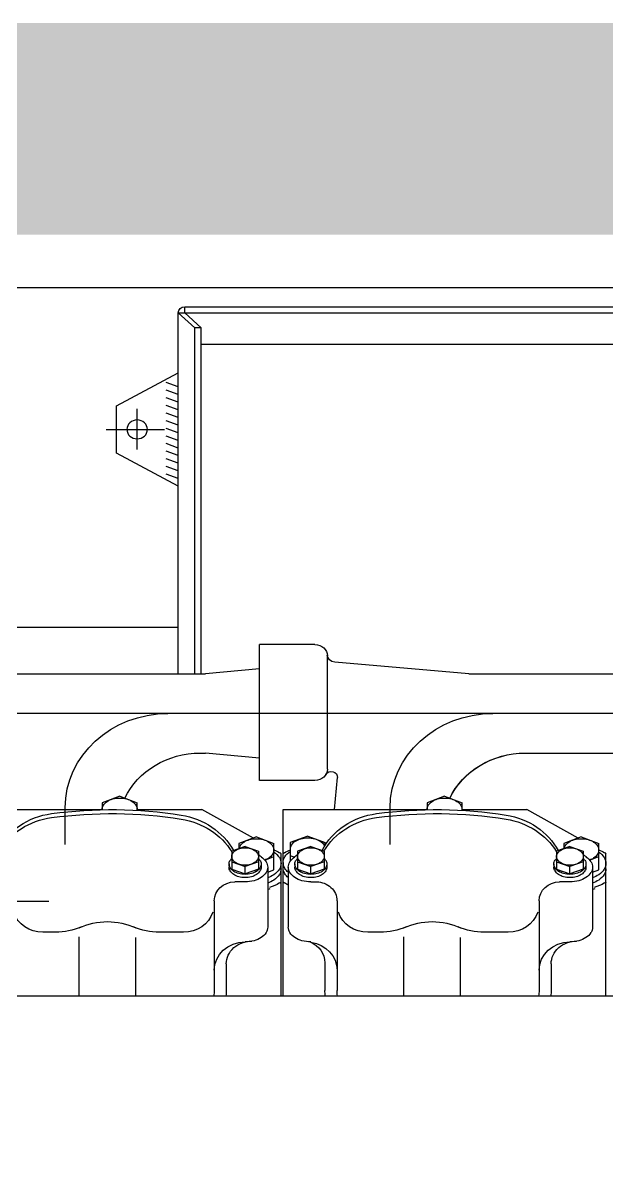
# Model space of a CAD drawing. Header units: millimetres. Extents: x -129 to 3172, y -143 to 919.
# Drawn here: x -51.608 to -51.332, y 35.108 to 35.654 of the extents above; entities that cross this region are included whole.
import ezdxf

# ---------------------------------------------------------------- set-up
doc = ezdxf.new("R2010")
doc.units = ezdxf.units.MM
doc.header["$LTSCALE"] = 0.1
doc.linetypes.add('CENTRO2', pattern=[28.575, 19.05, -3.175, 3.175, -3.175])
doc.layers.add('E-GENERAL', color=8, linetype='Continuous')
doc.layers.add('P-PINT VIAL AMARILLA', color=9, linetype='Continuous')

# ---------------------------------------------------------------- blocks, each defined once
blk = doc.blocks.new('AUDIT_I_120515110311-0')
at = {"color": 0}
for points in [[(1.677, 0.42357, -0.010038), (1.677, 0.42374, -0.133256), (1.67759, 0.42592, -0.106756), (1.67949, 0.42799, -0.082828), (1.68213, 0.42927, -0.071352), (1.6855, 0.42975, -0.071352), (1.68887, 0.42927, -0.082828), (1.69151, 0.42799, -0.106756), (1.69341, 0.42592, -0.133256), (1.694, 0.42374, -0.133256)], [(1.677, 0.42357, -0.010038), (1.677, 0.42374, -0.133256), (1.67759, 0.42592, -0.106756), (1.67949, 0.42799, -0.082828), (1.68213, 0.42927, -0.071352), (1.6855, 0.42975, -0.071352), (1.68887, 0.42927, -0.082828), (1.69151, 0.42799, -0.106756), (1.69341, 0.42592, -0.133256), (1.694, 0.42374, -0.133256)], [(1.835, 0.42357, -0.010038), (1.835, 0.42374, -0.133256), (1.83559, 0.42592, -0.106756), (1.83749, 0.42799, -0.082828), (1.84013, 0.42927, -0.071352), (1.8435, 0.42975, -0.071352), (1.84687, 0.42927, -0.082828), (1.84951, 0.42799, -0.106756), (1.85141, 0.42592, -0.133256), (1.852, 0.42374, -0.133256)], [(1.694, 0.42374, -0.010038), (1.694, 0.42357, -0.106756)], [(1.694, 0.42374, -0.010038), (1.694, 0.42357, -0.106756)], [(1.852, 0.42374, -0.010038), (1.852, 0.42357, -0.106756)], [(1.74383, 0.40431, -0.033522), (1.74409, 0.40483, -0.106756), (1.74599, 0.4069, -0.082828), (1.74863, 0.40817, -0.071352), (1.752, 0.40866, -0.071352), (1.75537, 0.40817, -0.082828), (1.75801, 0.4069, -0.106756), (1.75991, 0.40483, -0.133256), (1.7605, 0.40265, -0.133256)], [(1.74383, 0.40431, -0.033522), (1.74409, 0.40483, -0.106756), (1.74599, 0.4069, -0.082828), (1.74863, 0.40817, -0.071352), (1.752, 0.40866, -0.071352), (1.75537, 0.40817, -0.082828), (1.75801, 0.4069, -0.106756), (1.75991, 0.40483, -0.133256), (1.7605, 0.40265, -0.133256)], [(1.6135, 0.38754, -0.067154), (1.61051, 0.3891, -0.106756), (1.60784, 0.39202, -0.133256), (1.607, 0.3951, -0.133256), (1.60784, 0.39818, -0.106756), (1.61051, 0.4011, -0.002483), (1.61062, 0.40117, -0.071352)], [(1.7715, 0.38754, -0.067154), (1.76851, 0.3891, -0.106756), (1.76584, 0.39202, -0.133256), (1.765, 0.3951, -0.133256), (1.76584, 0.39818, -0.106756), (1.76851, 0.4011, -0.002483), (1.76862, 0.40117, -0.071352)], [(1.7715, 0.38754, -0.067154), (1.76851, 0.3891, -0.106756), (1.76584, 0.39202, -0.133256), (1.765, 0.3951, -0.133256), (1.76584, 0.39818, -0.106756), (1.76851, 0.4011, -0.002483), (1.76862, 0.40117, -0.071352)]]:
    blk.add_lwpolyline(points, format="xyb", dxfattribs=at)
blk = doc.blocks.new('grupo electrogeno')
at = {"layer": 'E-GENERAL'}
for p, q in [((-163.74237, 149.98312), (-163.29952, 149.98312)), ((-163.69008, 149.98312), (-163.69008, 149.95521)), ((-163.66324, 149.98312), (-163.66324, 149.9556)), ((-163.62606, 149.93817), (-163.62606, 149.98069)), ((-163.62606, 149.93817), (-163.62606, 149.98069)), ((-163.62035, 149.96806), (-163.62035, 149.98069)), ((-163.62035, 149.96806), (-163.62035, 149.98069)), ((-163.59443, 149.98312), (-163.59443, 149.91596)), ((-163.59443, 149.98312), (-163.59443, 149.91596)), ((-163.59345, 149.98312), (-163.59345, 149.89496)), ((-163.57367, 149.96748), (-163.57367, 149.98067)), ((-163.57367, 149.96748), (-163.57367, 149.98067)), ((-163.56795, 149.93817), (-163.56795, 149.98067)), ((-163.56795, 149.93817), (-163.56795, 149.98067)), ((-163.5363, 149.98312), (-163.5363, 149.95521)), ((-163.5363, 149.98312), (-163.5363, 149.95521)), ((-163.50946, 149.98312), (-163.50946, 149.9556)), ((-163.50946, 149.98312), (-163.50946, 149.9556)), ((-163.47228, 149.93817), (-163.47228, 149.98069)), ((-163.46657, 149.96806), (-163.46657, 149.98069)), ((-163.44065, 149.98312), (-163.44065, 149.91596)), ((-163.70129, 149.95305), (-163.70714, 149.95305)), ((-163.64066, 149.95307), (-163.65204, 149.95307)), ((-163.54751, 149.95305), (-163.55336, 149.95305)), ((-163.54751, 149.95305), (-163.55336, 149.95305)), ((-163.48688, 149.95307), (-163.49826, 149.95307)), ((-163.48688, 149.95307), (-163.49826, 149.95307)), ((-163.60075, 149.9223), (-163.60075, 149.95071)), ((-163.60075, 149.9223), (-163.60075, 149.95071)), ((-163.59102, 149.9223), (-163.59102, 149.95071)), ((-163.59102, 149.9223), (-163.59102, 149.95071)), ((-163.44697, 149.9223), (-163.44697, 149.95071)), ((-163.70433, 149.93848), (-163.83652, 149.93848)), ((-163.61779, 149.92325), (-163.61146, 149.92546)), ((-163.61779, 149.92325), (-163.61146, 149.92546)), ((-163.61146, 149.92925), (-163.61633, 149.92925)), ((-163.61146, 149.92925), (-163.61633, 149.92925)), ((-163.61146, 149.92925), (-163.61262, 149.92925)), ((-163.61146, 149.92925), (-163.61262, 149.92925)), ((-163.61146, 149.92546), (-163.61146, 149.92199)), ((-163.60513, 149.92325), (-163.61146, 149.92546)), ((-163.60513, 149.92325), (-163.61146, 149.92546)), ((-163.61146, 149.92546), (-163.61146, 149.92199)), ((-163.60075, 149.92472), (-163.59783, 149.92363)), ((-163.60075, 149.92472), (-163.59783, 149.92363)), ((-163.58664, 149.92325), (-163.58032, 149.92546)), ((-163.58664, 149.92325), (-163.58032, 149.92546)), ((-163.58032, 149.92925), (-163.57769, 149.92925)), ((-163.58032, 149.92925), (-163.57658, 149.92925)), ((-163.58032, 149.92925), (-163.57921, 149.92925)), ((-163.58032, 149.92925), (-163.57921, 149.92925)), ((-163.58032, 149.92925), (-163.57658, 149.92925)), ((-163.58032, 149.92925), (-163.57769, 149.92925)), ((-163.58032, 149.92546), (-163.58032, 149.92199)), ((-163.57399, 149.92325), (-163.58032, 149.92546)), ((-163.57399, 149.92325), (-163.58032, 149.92546)), ((-163.58032, 149.92546), (-163.58032, 149.92199)), ((-163.46401, 149.92325), (-163.45768, 149.92546)), ((-163.45768, 149.92925), (-163.46255, 149.92925)), ((-163.45768, 149.92925), (-163.45883, 149.92925)), ((-163.45768, 149.92546), (-163.45768, 149.92199)), ((-163.45135, 149.92325), (-163.45768, 149.92546)), ((-163.44697, 149.92472), (-163.44405, 149.92363)), ((-163.61905, 149.92078), (-163.61905, 149.9223)), ((-163.61905, 149.92078), (-163.61905, 149.9223)), ((-163.61779, 149.91473), (-163.61779, 149.92325)), ((-163.61779, 149.91473), (-163.61779, 149.92325)), ((-163.61779, 149.92053), (-163.61779, 149.92306)), ((-163.61779, 149.92053), (-163.61779, 149.92306)), ((-163.61779, 149.91978), (-163.61146, 149.92199)), ((-163.61779, 149.91978), (-163.61146, 149.92199)), ((-163.60513, 149.91978), (-163.61146, 149.92199)), ((-163.60513, 149.91978), (-163.61146, 149.92199)), ((-163.60513, 149.91473), (-163.60513, 149.92325)), ((-163.60513, 149.91473), (-163.60513, 149.92325)), ((-163.60387, 149.92078), (-163.60387, 149.9223)), ((-163.60387, 149.92078), (-163.60387, 149.9223)), ((-163.60213, 149.91893), (-163.59783, 149.91732)), ((-163.60213, 149.91893), (-163.59783, 149.91732)), ((-163.59783, 149.92363), (-163.59783, 149.91112)), ((-163.59783, 149.92363), (-163.59783, 149.91112)), ((-163.59443, 149.92306), (-163.59443, 149.92053)), ((-163.59443, 149.92306), (-163.59443, 149.92053)), ((-163.59345, 149.92011), (-163.59345, 149.92263)), ((-163.59345, 149.92011), (-163.59345, 149.92263)), ((-163.59005, 149.9107), (-163.59005, 149.91944)), ((-163.59005, 149.9107), (-163.59005, 149.91944)), ((-163.58791, 149.92078), (-163.58791, 149.9223)), ((-163.58791, 149.92078), (-163.58791, 149.9223)), ((-163.58664, 149.91473), (-163.58664, 149.92325)), ((-163.58664, 149.91473), (-163.58664, 149.92325)), ((-163.58664, 149.91978), (-163.58032, 149.92199)), ((-163.58664, 149.91978), (-163.58032, 149.92199)), ((-163.57399, 149.91978), (-163.58032, 149.92199)), ((-163.57399, 149.91978), (-163.58032, 149.92199)), ((-163.57399, 149.91473), (-163.57399, 149.92325)), ((-163.57399, 149.91473), (-163.57399, 149.92325)), ((-163.5735, 149.92321), (-163.5735, 149.92293)), ((-163.5735, 149.92321), (-163.5735, 149.92293)), ((-163.57272, 149.92078), (-163.57272, 149.9223)), ((-163.57272, 149.92078), (-163.57272, 149.9223)), ((-163.46527, 149.92078), (-163.46527, 149.9223)), ((-163.46401, 149.91473), (-163.46401, 149.92325)), ((-163.46401, 149.92053), (-163.46401, 149.92306)), ((-163.46401, 149.91978), (-163.45768, 149.92199)), ((-163.45135, 149.91978), (-163.45768, 149.92199)), ((-163.45135, 149.91473), (-163.45135, 149.92325)), ((-163.45009, 149.92078), (-163.45009, 149.9223)), ((-163.44835, 149.91893), (-163.44405, 149.91732)), ((-163.44405, 149.92363), (-163.44405, 149.91112)), ((-163.44065, 149.92306), (-163.44065, 149.92053)), ((-163.61146, 149.91252), (-163.61779, 149.91473)), ((-163.61146, 149.91252), (-163.61779, 149.91473)), ((-163.61438, 149.91112), (-163.61438, 149.91354)), ((-163.61438, 149.91112), (-163.61438, 149.91354)), ((-163.61146, 149.91252), (-163.60513, 149.91473)), ((-163.61146, 149.91252), (-163.60513, 149.91473)), ((-163.58818, 149.91759), (-163.59005, 149.91689)), ((-163.58818, 149.91759), (-163.59005, 149.91689)), ((-163.58032, 149.91252), (-163.58664, 149.91473)), ((-163.58032, 149.91252), (-163.58664, 149.91473)), ((-163.58032, 149.91252), (-163.57399, 149.91473)), ((-163.58032, 149.91252), (-163.57399, 149.91473)), ((-163.45768, 149.91252), (-163.46401, 149.91473)), ((-163.4606, 149.91112), (-163.4606, 149.91354)), ((-163.45768, 149.91252), (-163.45135, 149.91473)), ((-163.69662, 149.91158), (-163.69662, 149.89425)), ((-163.60753, 149.90855), (-163.6319, 149.89496)), ((-163.60753, 149.90855), (-163.6319, 149.89496)), ((-163.60611, 149.90802), (-163.61438, 149.91112)), ((-163.60611, 149.90802), (-163.61438, 149.91112)), ((-163.60611, 149.90802), (-163.59783, 149.91112)), ((-163.60611, 149.90802), (-163.59783, 149.91112)), ((-163.58178, 149.9076), (-163.59005, 149.9107)), ((-163.58178, 149.9076), (-163.59005, 149.9107)), ((-163.58178, 149.9076), (-163.5735, 149.9107)), ((-163.58178, 149.9076), (-163.5735, 149.9107)), ((-163.5735, 149.9118), (-163.5735, 149.9107)), ((-163.5735, 149.9118), (-163.5735, 149.9107)), ((-163.54284, 149.91158), (-163.54284, 149.89425)), ((-163.54284, 149.91158), (-163.54284, 149.89425)), ((-163.45375, 149.90855), (-163.47812, 149.89496)), ((-163.45233, 149.90802), (-163.4606, 149.91112)), ((-163.45233, 149.90802), (-163.44405, 149.91112)), ((-163.73556, 149.89496), (-163.67911, 149.89496)), ((-163.67911, 149.89186), (-163.67911, 149.89512)), ((-163.67083, 149.88876), (-163.67911, 149.89186)), ((-163.67083, 149.88876), (-163.66256, 149.89186)), ((-163.66256, 149.89512), (-163.66256, 149.89186)), ((-163.66256, 149.89496), (-163.6319, 149.89496)), ((-163.59345, 149.89496), (-163.52532, 149.89496)), ((-163.59345, 149.89496), (-163.52532, 149.89496)), ((-163.56916, 149.89496), (-163.56773, 149.87996)), ((-163.56916, 149.89496), (-163.56773, 149.87996)), ((-163.52532, 149.89186), (-163.52532, 149.89512)), ((-163.52532, 149.89186), (-163.52532, 149.89512)), ((-163.51705, 149.88876), (-163.52532, 149.89186)), ((-163.51705, 149.88876), (-163.52532, 149.89186)), ((-163.51705, 149.88876), (-163.50878, 149.89186)), ((-163.51705, 149.88876), (-163.50878, 149.89186)), ((-163.50878, 149.89512), (-163.50878, 149.89186)), ((-163.50878, 149.89512), (-163.50878, 149.89186)), ((-163.50878, 149.89496), (-163.47812, 149.89496)), ((-163.50878, 149.89496), (-163.47812, 149.89496)), ((-163.60465, 149.8813), (-163.60465, 149.81702)), ((-163.57837, 149.8813), (-163.60465, 149.8813)), ((-163.57253, 149.87594), (-163.57253, 149.82237)), ((-163.60465, 149.8707), (-163.6302, 149.86836)), ((-163.6327, 149.86836), (-163.6302, 149.86836)), ((-163.47891, 149.86836), (-163.41709, 149.86836)), ((-163.08977, 149.84961), (-163.79687, 149.84961)), ((-163.0742, 149.84961), (-163.79687, 149.84961)), ((-163.74046, 149.83086), (-163.6302, 149.83086)), ((-163.64309, 149.83085), (-163.64309, 149.66009)), ((-163.63531, 149.83085), (-163.63531, 149.66723)), ((-163.63219, 149.83085), (-163.63219, 149.66723)), ((-163.63219, 149.83085), (-163.63219, 149.67509)), ((-163.60465, 149.82851), (-163.6302, 149.83086)), ((-163.50547, 149.83086), (-163.56902, 149.82539)), ((-163.50547, 149.83086), (-163.18613, 149.83086)), ((-163.50547, 149.83086), (-163.26886, 149.83086)), ((-163.50547, 149.83086), (-163.47641, 149.83086)), ((-163.57837, 149.81702), (-163.60465, 149.81702)), ((-163.64309, 149.80901), (-163.86306, 149.80901)), ((-163.64309, 149.74205), (-163.67229, 149.72642)), ((-163.64309, 149.73851), (-163.64883, 149.73645)), ((-163.64309, 149.7349), (-163.64883, 149.73283)), ((-163.64309, 149.73129), (-163.64883, 149.72922)), ((-163.64309, 149.72767), (-163.64883, 149.72561)), ((-163.67229, 149.72642), (-163.67229, 149.7041)), ((-163.66256, 149.72477), (-163.66256, 149.70546)), ((-163.64309, 149.72406), (-163.64883, 149.72199)), ((-163.64309, 149.72044), (-163.64883, 149.71838)), ((-163.64309, 149.71683), (-163.64883, 149.71476)), ((-163.64309, 149.71321), (-163.64883, 149.71115)), ((-163.64309, 149.7096), (-163.64883, 149.70753)), ((-163.64309, 149.70599), (-163.64883, 149.70392)), ((-163.67229, 149.7041), (-163.64309, 149.68848)), ((-163.64309, 149.70237), (-163.64883, 149.70031)), ((-163.64309, 149.69876), (-163.64883, 149.69669)), ((-163.64309, 149.69514), (-163.64883, 149.69308)), ((-163.16987, 149.67509), (-163.63219, 149.67509)), ((-163.64309, 149.6601), (-163.63531, 149.66724)), ((-163.63998, 149.66009), (-163.63219, 149.66723)), ((-163.63219, 149.66723), (-163.63531, 149.66723)), ((-163.64309, 149.66009), (-163.09805, 149.66009)), ((-163.63998, 149.66009), (-163.63998, 149.65723)), ((-163.63998, 149.65723), (-163.09805, 149.65723)), ((-161.87655, 149.6483), (-164.79645, 149.6483))]:
    blk.add_line(p, q, dxfattribs=at)
at = {"layer": 'E-GENERAL', "linetype": 'CENTRO2'}
blk.add_line((-163.67718, 149.71526), (-163.6496, 149.71526), dxfattribs=at)
at = {"layer": 'E-GENERAL'}
for centre, major_axis, ratio, start_param, end_param in [((-163.64066, 149.98069), (0.0146, 0), 0.91735, 0, 0.182521), ((-163.64066, 149.98069), (0.0146, 0), 0.91735, 0, 0.182521), ((-163.64066, 149.98069), (-0.02031, 0), 0.91735, 3.141593, 3.272422), ((-163.64066, 149.98069), (-0.02031, 0), 0.91735, 3.141593, 3.272422), ((-163.55335, 149.98067), (0.02031, 0), 0.91735, 3.009733, 3.141593), ((-163.55335, 149.98067), (0.02031, 0), 0.91735, 3.009733, 3.141593), ((-163.55335, 149.98067), (0.0146, 0), 0.91735, 2.957627, 3.141593), ((-163.55335, 149.98067), (0.0146, 0), 0.91735, 2.957627, 3.141593), ((-163.48688, 149.98069), (0.0146, 0), 0.91735, 0, 0.182521), ((-163.48688, 149.98069), (-0.02031, 0), 0.91735, 3.141593, 3.272422), ((-163.61146, 149.97105), (0.0146, 0), 0.91735, 3.141593, 4.712389), ((-163.61146, 149.97105), (0.0146, 0), 0.91735, 3.141593, 4.712389), ((-163.60867, 149.96806), (-0.01168, 0), 0.91735, 0, 1.601705), ((-163.60867, 149.96806), (-0.01168, 0), 0.91735, 0, 1.601705), ((-163.58255, 149.97105), (-0.0146, 0), 0.91735, 1.724737, 3.141593), ((-163.58255, 149.97105), (-0.0146, 0), 0.91735, 1.724737, 3.141593), ((-163.45768, 149.97105), (0.0146, 0), 0.91735, 3.141593, 4.712389), ((-163.45489, 149.96806), (0.01168, 0), 0.91735, 3.141593, 4.743298), ((-163.58535, 149.96748), (0.01168, 0), 0.91735, -1.162116, 0), ((-163.58535, 149.96748), (0.01168, 0), 0.91735, -1.162116, 0), ((-163.61146, 149.94381), (0.01509, 0), 0.91735, 1.285872, 1.570796), ((-163.61146, 149.94381), (0.01509, 0), 0.91735, 1.285872, 1.570796), ((-163.61038, 149.9472), (-0.01124, 0), 0.91735, 4.096909, 4.427465), ((-163.61038, 149.9472), (-0.01124, 0), 0.91735, 4.096909, 4.427465), ((-163.5814, 149.9472), (0.01124, 0), 0.91735, 1.85572, 2.186276), ((-163.5814, 149.9472), (0.01124, 0), 0.91735, 1.85572, 2.186276), ((-163.58032, 149.94381), (-0.01509, 0), 0.91735, -1.570796, -1.285872), ((-163.58032, 149.94381), (-0.01509, 0), 0.91735, -1.570796, -1.285872), ((-163.45768, 149.94381), (0.01509, 0), 0.91735, 1.285872, 1.570796), ((-163.4566, 149.9472), (-0.01124, 0), 0.91735, 4.096909, 4.427465), ((-163.70714, 149.93966), (0.0146, 0), 0.91735, 1.571108, 2.839182), ((-163.70128, 149.92627), (-0.0292, 0), 0.91735, 4.277457, 4.712701), ((-163.65203, 149.92628), (0.0292, 0), 0.91735, 1.571108, 2.006353), ((-163.64066, 149.93968), (-0.0146, 0), 0.91735, 3.44311, 4.712701), ((-163.64066, 149.93968), (-0.0146, 0), 0.91735, 3.44311, 4.712701), ((-163.60872, 149.94935), (-0.00837, 0), 0.91735, 3.671495, 4.096909), ((-163.60872, 149.94935), (-0.00837, 0), 0.91735, 3.671495, 4.096909), ((-163.60619, 149.95071), (0.00544, 0), 0.91735, 0, 0.529903), ((-163.60619, 149.95071), (0.00544, 0), 0.91735, 0, 0.529903), ((-163.58558, 149.95071), (-0.00544, 0), 0.91735, -0.529903, 0), ((-163.58558, 149.95071), (-0.00544, 0), 0.91735, -0.529903, 0), ((-163.58305, 149.94935), (0.00837, 0), 0.91735, 2.186276, 2.61169), ((-163.58305, 149.94935), (0.00837, 0), 0.91735, 2.186276, 2.61169), ((-163.55335, 149.93966), (0.0146, 0), 0.91735, 1.571108, 2.839182), ((-163.55335, 149.93966), (0.0146, 0), 0.91735, 1.571108, 2.839182), ((-163.5475, 149.92627), (-0.0292, 0), 0.91735, 4.277457, 4.712701), ((-163.5475, 149.92627), (-0.0292, 0), 0.91735, 4.277457, 4.712701), ((-163.49825, 149.92628), (0.0292, 0), 0.91735, 1.571108, 2.006353), ((-163.49825, 149.92628), (0.0292, 0), 0.91735, 1.571108, 2.006353), ((-163.48688, 149.93968), (-0.0146, 0), 0.91735, 3.44311, 4.712701), ((-163.45494, 149.94935), (-0.00837, 0), 0.91735, 3.671495, 4.096909), ((-163.45241, 149.95071), (0.00544, 0), 0.91735, 0, 0.529903), ((-163.67667, 149.97485), (-0.0292, 0), 0.91735, 1.093551, 2.048665), ((-163.52289, 149.97485), (0.0292, 0), 0.91735, 4.235144, 5.190258), ((-163.52289, 149.97485), (0.0292, 0), 0.91735, 4.235144, 5.190258), ((-163.61633, 149.93817), (0.00973, 0), 0.91735, 3.141593, 4.712389), ((-163.61633, 149.93817), (0.00973, 0), 0.91735, 3.141593, 4.712389), ((-163.57769, 149.93817), (-0.00973, 0), 0.91735, 1.570796, 3.141593), ((-163.57769, 149.93817), (-0.00973, 0), 0.91735, 1.570796, 3.141593), ((-163.46255, 149.93817), (0.00973, 0), 0.91735, 3.141593, 4.712389), ((-163.60493, 149.91923), (0.01226, 0), 0.91735, 0.955317, 1.223531), ((-163.60493, 149.91923), (0.01226, 0), 0.91735, 0.955317, 1.223531), ((-163.60493, 149.91923), (0.01226, 0), 0.91735, 0.955317, 1.223531), ((-163.60493, 149.91923), (0.01226, 0), 0.91735, 0.955317, 1.223531), ((-163.60493, 149.91923), (0.01226, 0), 0.91735, 0.955317, 1.223531), ((-163.60493, 149.91923), (0.01226, 0), 0.91735, 0.955317, 1.223531), ((-163.60611, 149.9126), (0.01484, 0.01484), 1, 0.476347, 0.517816), ((-163.60611, 149.9126), (0.01484, 0.01484), 1, 0.476347, 0.517816), ((-163.60453, 149.91753), (-0.01634, 0), 0.91735, 4.096909, 4.427465), ((-163.60453, 149.91753), (-0.01634, 0), 0.91735, 4.096909, 4.427465), ((-163.60213, 149.92066), (0.00823, 0.00823), 1, 0.058417, 0.128708), ((-163.60213, 149.92066), (0.00823, 0.00823), 1, 0.058417, 0.128708), ((-163.58576, 149.92066), (-0.00823, 0.00823), 1, -0.128708, -0.058417), ((-163.58576, 149.92066), (-0.00823, 0.00823), 1, -0.128708, -0.058417), ((-163.58335, 149.91753), (-0.01634, 0), 0.91735, -1.082244, -0.955317), ((-163.58335, 149.91753), (-0.01634, 0), 0.91735, -1.082244, -0.955317), ((-163.45115, 149.91923), (-0.01226, 0), 0.91735, 4.096909, 4.365124), ((-163.45115, 149.91923), (-0.01226, 0), 0.91735, 4.096909, 4.365124), ((-163.45115, 149.91923), (-0.01226, 0), 0.91735, 4.096909, 4.365124), ((-163.45233, 149.9126), (0.01484, 0.01484), 1, 0.476347, 0.517816), ((-163.45075, 149.91753), (0.01634, 0), 0.91735, 0.955317, 1.285872), ((-163.44834, 149.92066), (0.00823, 0.00823), 1, 0.058417, 0.128708), ((-163.6152, 149.9223), (0.00386, 0), 0.91735, 2.61169, 3.141593), ((-163.6152, 149.9223), (0.00386, 0), 0.91735, 2.61169, 3.141593), ((-163.6134, 149.92134), (-0.00594, 0), 0.91735, -0.955317, -0.529903), ((-163.6134, 149.92134), (-0.00594, 0), 0.91735, -0.955317, -0.529903), ((-163.6134, 149.91982), (0.00594, 0), 0.91735, 2.186276, 2.61169), ((-163.6134, 149.91982), (0.00594, 0), 0.91735, 2.186276, 2.61169), ((-163.61223, 149.91982), (0.00797, 0), 0.91735, 1.85572, 2.186276), ((-163.61223, 149.91982), (0.00797, 0), 0.91735, 1.85572, 2.186276), ((-163.61223, 149.91829), (0.00797, 0), 0.91735, 1.85572, 2.186276), ((-163.61223, 149.91829), (0.00797, 0), 0.91735, 1.85572, 2.186276), ((-163.61146, 149.91741), (-0.0107, 0), 0.91735, -1.570796, -1.285872), ((-163.61146, 149.91741), (-0.0107, 0), 0.91735, -1.570796, -1.285872), ((-163.61146, 149.91589), (-0.0107, 0), 0.91735, -1.570796, -1.285872), ((-163.61146, 149.91589), (-0.0107, 0), 0.91735, -1.570796, -1.285872), ((-163.61146, 149.9154), (-0.01509, 0), 0.91735, 4.427465, 4.712389), ((-163.61146, 149.9154), (-0.01509, 0), 0.91735, 4.427465, 4.712389), ((-163.61146, 149.91741), (0.0107, 0), 0.91735, 1.285872, 1.570796), ((-163.61146, 149.91741), (0.0107, 0), 0.91735, 1.285872, 1.570796), ((-163.61146, 149.91589), (0.0107, 0), 0.91735, 1.285872, 1.570796), ((-163.61146, 149.91589), (0.0107, 0), 0.91735, 1.285872, 1.570796), ((-163.61069, 149.91982), (0.00797, 0), 0.91735, 0.955317, 1.285872), ((-163.61069, 149.91982), (0.00797, 0), 0.91735, 0.955317, 1.285872), ((-163.61069, 149.91829), (0.00797, 0), 0.91735, 0.955317, 1.285872), ((-163.61069, 149.91829), (0.00797, 0), 0.91735, 0.955317, 1.285872), ((-163.61038, 149.9188), (-0.01124, 0), 0.91735, 4.096909, 4.427465), ((-163.61038, 149.9188), (-0.01124, 0), 0.91735, 4.096909, 4.427465), ((-163.60952, 149.92134), (-0.00594, 0), 0.91735, 3.671495, 4.096909), ((-163.60952, 149.92134), (-0.00594, 0), 0.91735, 3.671495, 4.096909), ((-163.60952, 149.91982), (-0.00594, 0), 0.91735, 3.671495, 4.096909), ((-163.60952, 149.91982), (-0.00594, 0), 0.91735, 3.671495, 4.096909), ((-163.60773, 149.9223), (-0.00386, 0), 0.91735, 3.141593, 3.671495), ((-163.60773, 149.9223), (-0.00386, 0), 0.91735, 3.141593, 3.671495), ((-163.60872, 149.92094), (-0.00837, 0), 0.91735, 3.671495, 4.096909), ((-163.60872, 149.92094), (-0.00837, 0), 0.91735, 3.671495, 4.096909), ((-163.60619, 149.9223), (-0.00544, 0), 0.91735, 3.141593, 3.671495), ((-163.60619, 149.9223), (-0.00544, 0), 0.91735, 3.141593, 3.671495), ((-163.60312, 149.92157), (0.00913, 0), 0.91735, 0.529903, 0.955317), ((-163.60312, 149.92157), (0.00913, 0), 0.91735, 0.529903, 0.955317), ((-163.60312, 149.92157), (0.00913, 0), 0.91735, 0.529903, 0.955317), ((-163.60312, 149.92157), (0.00913, 0), 0.91735, 0.529903, 0.955317), ((-163.60312, 149.92157), (0.00913, 0), 0.91735, 0.529903, 0.955317), ((-163.60312, 149.92157), (0.00913, 0), 0.91735, 0.529903, 0.955317), ((-163.60036, 149.92306), (-0.00593, 0), 0.91735, 3.141593, 3.671495), ((-163.60036, 149.92306), (-0.00593, 0), 0.91735, 3.141593, 3.671495), ((-163.60036, 149.92306), (-0.00593, 0), 0.91735, 3.141593, 3.671495), ((-163.60036, 149.92306), (-0.00593, 0), 0.91735, 3.141593, 3.671495), ((-163.60036, 149.92306), (-0.00593, 0), 0.91735, 3.141593, 3.671495), ((-163.60036, 149.92306), (-0.00593, 0), 0.91735, 3.141593, 3.671495), ((-163.58752, 149.92263), (0.00593, 0), 0.91735, 2.61169, 3.141593), ((-163.58752, 149.92263), (0.00593, 0), 0.91735, 2.61169, 3.141593), ((-163.58476, 149.92115), (-0.00913, 0), 0.91735, -0.815492, -0.529903), ((-163.58476, 149.92115), (-0.00913, 0), 0.91735, -0.815492, -0.529903), ((-163.58476, 149.91863), (-0.00913, 0), 0.91735, -0.815492, -0.529903), ((-163.58476, 149.91863), (-0.00913, 0), 0.91735, -0.815492, -0.529903), ((-163.58558, 149.9223), (0.00544, 0), 0.91735, 2.61169, 3.141593), ((-163.58558, 149.9223), (0.00544, 0), 0.91735, 2.61169, 3.141593), ((-163.58305, 149.92094), (0.00837, 0), 0.91735, 2.186276, 2.61169), ((-163.58305, 149.92094), (0.00837, 0), 0.91735, 2.186276, 2.61169), ((-163.58405, 149.9223), (0.00386, 0), 0.91735, 2.61169, 3.141593), ((-163.58405, 149.9223), (0.00386, 0), 0.91735, 2.61169, 3.141593), ((-163.5814, 149.9188), (0.01124, 0), 0.91735, 1.85572, 2.186276), ((-163.5814, 149.9188), (0.01124, 0), 0.91735, 1.85572, 2.186276), ((-163.58226, 149.92134), (-0.00594, 0), 0.91735, -0.955317, -0.529903), ((-163.58226, 149.92134), (-0.00594, 0), 0.91735, -0.955317, -0.529903), ((-163.58226, 149.91982), (0.00594, 0), 0.91735, 2.186276, 2.61169), ((-163.58226, 149.91982), (0.00594, 0), 0.91735, 2.186276, 2.61169), ((-163.58108, 149.91982), (0.00797, 0), 0.91735, 1.85572, 2.186276), ((-163.58108, 149.91982), (0.00797, 0), 0.91735, 1.85572, 2.186276), ((-163.58108, 149.91829), (0.00797, 0), 0.91735, 1.85572, 2.186276), ((-163.58108, 149.91829), (0.00797, 0), 0.91735, 1.85572, 2.186276), ((-163.58032, 149.9154), (0.01509, 0), 0.91735, 1.570796, 1.85572), ((-163.58032, 149.9154), (0.01509, 0), 0.91735, 1.570796, 1.85572), ((-163.58032, 149.91741), (-0.0107, 0), 0.91735, -1.570796, -1.285872), ((-163.58032, 149.91741), (-0.0107, 0), 0.91735, -1.570796, -1.285872), ((-163.58032, 149.91589), (-0.0107, 0), 0.91735, -1.570796, -1.285872), ((-163.58032, 149.91589), (-0.0107, 0), 0.91735, -1.570796, -1.285872), ((-163.58032, 149.91741), (0.0107, 0), 0.91735, 1.285872, 1.570796), ((-163.58032, 149.91741), (0.0107, 0), 0.91735, 1.285872, 1.570796), ((-163.58032, 149.91589), (0.0107, 0), 0.91735, 1.285872, 1.570796), ((-163.58032, 149.91589), (0.0107, 0), 0.91735, 1.285872, 1.570796), ((-163.57955, 149.91982), (0.00797, 0), 0.91735, 0.955317, 1.285872), ((-163.57955, 149.91982), (0.00797, 0), 0.91735, 0.955317, 1.285872), ((-163.57955, 149.91829), (0.00797, 0), 0.91735, 0.955317, 1.285872), ((-163.57955, 149.91829), (0.00797, 0), 0.91735, 0.955317, 1.285872), ((-163.57837, 149.92134), (-0.00594, 0), 0.91735, 3.671495, 4.096909), ((-163.57837, 149.92134), (-0.00594, 0), 0.91735, 3.671495, 4.096909), ((-163.57837, 149.91982), (-0.00594, 0), 0.91735, 3.671495, 4.096909), ((-163.57837, 149.91982), (-0.00594, 0), 0.91735, 3.671495, 4.096909), ((-163.57658, 149.9223), (-0.00386, 0), 0.91735, 3.141593, 3.671495), ((-163.57658, 149.9223), (-0.00386, 0), 0.91735, 3.141593, 3.671495), ((-163.46141, 149.9223), (0.00386, 0), 0.91735, 2.61169, 3.141593), ((-163.45962, 149.92134), (-0.00594, 0), 0.91735, -0.955317, -0.529903), ((-163.45962, 149.91982), (0.00594, 0), 0.91735, 2.186276, 2.61169), ((-163.45845, 149.91982), (0.00797, 0), 0.91735, 1.85572, 2.186276), ((-163.45845, 149.91829), (0.00797, 0), 0.91735, 1.85572, 2.186276), ((-163.45768, 149.91741), (-0.0107, 0), 0.91735, -1.570796, -1.285872), ((-163.45768, 149.91589), (-0.0107, 0), 0.91735, -1.570796, -1.285872), ((-163.45768, 149.9154), (-0.01509, 0), 0.91735, 4.427465, 4.712389), ((-163.45768, 149.91741), (-0.0107, 0), 0.91735, 4.427465, 4.712389), ((-163.45768, 149.91589), (-0.0107, 0), 0.91735, 4.427465, 4.712389), ((-163.45691, 149.91982), (0.00797, 0), 0.91735, 0.955317, 1.285872), ((-163.45691, 149.91829), (0.00797, 0), 0.91735, 0.955317, 1.285872), ((-163.4566, 149.9188), (-0.01124, 0), 0.91735, 4.096909, 4.427465), ((-163.45574, 149.92134), (0.00594, 0), 0.91735, 0.529903, 0.955317), ((-163.45574, 149.91982), (0.00594, 0), 0.91735, 0.529903, 0.955317), ((-163.45395, 149.9223), (0.00386, 0), 0.91735, 0, 0.529903), ((-163.45494, 149.92094), (-0.00837, 0), 0.91735, 3.671495, 4.096909), ((-163.45241, 149.9223), (-0.00544, 0), 0.91735, 3.141593, 3.671495), ((-163.44934, 149.92157), (-0.00913, 0), 0.91735, 3.671495, 4.096909), ((-163.44934, 149.92157), (-0.00913, 0), 0.91735, 3.671495, 4.096909), ((-163.44934, 149.92157), (-0.00913, 0), 0.91735, 3.671495, 4.096909), ((-163.44658, 149.92306), (0.00593, 0), 0.91735, 0, 0.529903), ((-163.44658, 149.92306), (0.00593, 0), 0.91735, 0, 0.529903), ((-163.44658, 149.92306), (0.00593, 0), 0.91735, 0, 0.529903), ((-163.6152, 149.92078), (0.00386, 0), 0.91735, 2.61169, 3.141593), ((-163.6152, 149.92078), (0.00386, 0), 0.91735, 2.61169, 3.141593), ((-163.6152, 149.92078), (-0.00386, 0), 0.91735, 0, 0.529903), ((-163.6152, 149.92078), (-0.00386, 0), 0.91735, 0, 0.529903), ((-163.6134, 149.92174), (0.00401, 0.00401), 1, 2.84929, 3.077178), ((-163.6134, 149.92174), (0.00401, 0.00401), 1, 2.84929, 3.077178), ((-163.61457, 149.91725), (0.00321, 0), 0.91735, 2.61169, 3.141593), ((-163.61457, 149.91725), (0.00321, 0), 0.91735, 2.61169, 3.141593), ((-163.61308, 149.91645), (-0.00495, 0), 0.91735, -0.955317, -0.529903), ((-163.61308, 149.91645), (-0.00495, 0), 0.91735, -0.955317, -0.529903), ((-163.6121, 149.91518), (0.00664, 0), 0.91735, 1.85572, 2.186276), ((-163.6121, 149.91518), (0.00664, 0), 0.91735, 1.85572, 2.186276), ((-163.61146, 149.91318), (0.00892, 0), 0.91735, 1.570796, 1.85572), ((-163.61146, 149.91318), (0.00892, 0), 0.91735, 1.570796, 1.85572), ((-163.61146, 149.91318), (-0.00892, 0), 0.91735, 4.427465, 4.712389), ((-163.61146, 149.91318), (-0.00892, 0), 0.91735, 4.427465, 4.712389), ((-163.61082, 149.91518), (-0.00664, 0), 0.91735, 4.096909, 4.427465), ((-163.61082, 149.91518), (-0.00664, 0), 0.91735, 4.096909, 4.427465), ((-163.60984, 149.91645), (0.00495, 0), 0.91735, 0.529903, 0.955317), ((-163.60984, 149.91645), (0.00495, 0), 0.91735, 0.529903, 0.955317), ((-163.60835, 149.91725), (-0.00321, 0), 0.91735, 3.141593, 3.671495), ((-163.60835, 149.91725), (-0.00321, 0), 0.91735, 3.141593, 3.671495), ((-163.60952, 149.92174), (-0.00401, 0.00401), 1, 3.206007, 3.433895), ((-163.60952, 149.92174), (-0.00401, 0.00401), 1, 3.206007, 3.433895), ((-163.60773, 149.92078), (0.00386, 0), 0.91735, 0, 0.529903), ((-163.60773, 149.92078), (0.00386, 0), 0.91735, 0, 0.529903), ((-163.60773, 149.92078), (0.00386, 0), 0.91735, -0.529903, 0), ((-163.60773, 149.92078), (0.00386, 0), 0.91735, -0.529903, 0), ((-163.60872, 149.92366), (0.00837, 0), 0.91735, -0.955317, -0.529903), ((-163.60872, 149.92366), (0.00837, 0), 0.91735, -0.955317, -0.529903), ((-163.60527, 149.91151), (-0.00868, 0), 0.91735, 4.096909, 4.341913), ((-163.60527, 149.91151), (-0.00868, 0), 0.91735, 4.096909, 4.341913), ((-163.60619, 149.9223), (0.00544, 0), 0.91735, -0.529903, 0), ((-163.60619, 149.9223), (0.00544, 0), 0.91735, -0.529903, 0), ((-163.58752, 149.92011), (0.00593, 0), 0.91735, 2.61169, 3.141593), ((-163.58752, 149.92011), (0.00593, 0), 0.91735, 2.61169, 3.141593), ((-163.58752, 149.92011), (0.00593, 0), 0.91735, 3.141593, 3.671495), ((-163.58752, 149.92011), (0.00593, 0), 0.91735, 3.141593, 3.671495), ((-163.58558, 149.9223), (-0.00544, 0), 0.91735, 0, 0.529903), ((-163.58558, 149.9223), (-0.00544, 0), 0.91735, 0, 0.529903), ((-163.58305, 149.92366), (-0.00837, 0), 0.91735, 0.529903, 0.955317), ((-163.58305, 149.92366), (-0.00837, 0), 0.91735, 0.529903, 0.955317), ((-163.58405, 149.92078), (0.00386, 0), 0.91735, 2.61169, 3.141593), ((-163.58405, 149.92078), (0.00386, 0), 0.91735, 2.61169, 3.141593), ((-163.58405, 149.92078), (-0.00386, 0), 0.91735, 0, 0.529903), ((-163.58405, 149.92078), (-0.00386, 0), 0.91735, 0, 0.529903), ((-163.58226, 149.92174), (-0.00401, 0.00401), 1, 1.278494, 1.506382), ((-163.58226, 149.92174), (-0.00401, 0.00401), 1, 1.278494, 1.506382), ((-163.58343, 149.91725), (0.00321, 0), 0.91735, 2.61169, 3.141593), ((-163.58343, 149.91725), (0.00321, 0), 0.91735, 2.61169, 3.141593), ((-163.58193, 149.91645), (-0.00495, 0), 0.91735, -0.955317, -0.529903), ((-163.58193, 149.91645), (-0.00495, 0), 0.91735, -0.955317, -0.529903), ((-163.58096, 149.91518), (0.00664, 0), 0.91735, 1.85572, 2.186276), ((-163.58096, 149.91518), (0.00664, 0), 0.91735, 1.85572, 2.186276), ((-163.58032, 149.91318), (-0.00892, 0), 0.91735, 4.712389, 4.997313), ((-163.58032, 149.91318), (-0.00892, 0), 0.91735, 4.712389, 4.997313), ((-163.58032, 149.91318), (-0.00892, 0), 0.91735, 4.427465, 4.712389), ((-163.58032, 149.91318), (-0.00892, 0), 0.91735, 4.427465, 4.712389), ((-163.57968, 149.91518), (-0.00664, 0), 0.91735, 4.096909, 4.427465), ((-163.57968, 149.91518), (-0.00664, 0), 0.91735, 4.096909, 4.427465), ((-163.5787, 149.91645), (0.00495, 0), 0.91735, 0.529903, 0.955317), ((-163.5787, 149.91645), (0.00495, 0), 0.91735, 0.529903, 0.955317), ((-163.5772, 149.91725), (0.00321, 0), 0.91735, 0, 0.529903), ((-163.5772, 149.91725), (0.00321, 0), 0.91735, 0, 0.529903), ((-163.57837, 149.92174), (0.00401, 0.00401), 1, 4.776803, 5.004691), ((-163.57837, 149.92174), (0.00401, 0.00401), 1, 4.776803, 5.004691), ((-163.57658, 149.92078), (0.00386, 0), 0.91735, 0, 0.529903), ((-163.57658, 149.92078), (0.00386, 0), 0.91735, 0, 0.529903), ((-163.57658, 149.92078), (0.00386, 0), 0.91735, -0.529903, 0), ((-163.57658, 149.92078), (0.00386, 0), 0.91735, -0.529903, 0), ((-163.46141, 149.92078), (0.00386, 0), 0.91735, 2.61169, 3.141593), ((-163.46141, 149.92078), (-0.00386, 0), 0.91735, 0, 0.529903), ((-163.45962, 149.92174), (-0.00401, 0.00401), 1, 1.278494, 1.506382), ((-163.46079, 149.91725), (0.00321, 0), 0.91735, 2.61169, 3.141593), ((-163.4593, 149.91645), (0.00495, 0), 0.91735, 2.186276, 2.61169), ((-163.45832, 149.91518), (0.00664, 0), 0.91735, 1.85572, 2.186276), ((-163.45768, 149.91318), (-0.00892, 0), 0.91735, 4.712389, 4.997313), ((-163.45768, 149.91318), (0.00892, 0), 0.91735, 1.285872, 1.570796), ((-163.45704, 149.91518), (-0.00664, 0), 0.91735, 4.096909, 4.427465), ((-163.45606, 149.91645), (-0.00495, 0), 0.91735, 3.671495, 4.096909), ((-163.45457, 149.91725), (-0.00321, 0), 0.91735, 3.141593, 3.671495), ((-163.45574, 149.92174), (-0.00401, 0.00401), 1, 3.206007, 3.433895), ((-163.45395, 149.92078), (0.00386, 0), 0.91735, 0, 0.529903), ((-163.45395, 149.92078), (-0.00386, 0), 0.91735, 2.61169, 3.141593), ((-163.45494, 149.92366), (0.00837, 0), 0.91735, -0.955317, -0.529903), ((-163.45149, 149.91151), (-0.00868, 0), 0.91735, 4.096909, 4.341913), ((-163.45241, 149.9223), (0.00544, 0), 0.91735, -0.529903, 0), ((-163.69808, 149.9279), (-0.03407, 0), 0.91735, 0.447716, 1.424824), ((-163.69808, 149.92979), (0.03407, 0), 0.91735, 3.646318, 4.566417), ((-163.64747, 149.93036), (-0.03407, 0), 0.91735, 1.741318, 2.628904), ((-163.64747, 149.93036), (-0.03407, 0), 0.91735, 1.741318, 2.628904), ((-163.64747, 149.92847), (0.03407, 0), 0.91735, -1.400274, -0.464833), ((-163.64747, 149.92847), (0.03407, 0), 0.91735, -1.400274, -0.464833), ((-163.61457, 149.91725), (-0.00321, 0), 0.91735, 0, 0.529903), ((-163.61457, 149.91725), (-0.00321, 0), 0.91735, 0, 0.529903), ((-163.61308, 149.91805), (0.00495, 0), 0.91735, 3.671495, 4.096909), ((-163.61308, 149.91805), (0.00495, 0), 0.91735, 3.671495, 4.096909), ((-163.6121, 149.91932), (0.00664, 0), 0.91735, 4.096909, 4.427465), ((-163.6121, 149.91932), (0.00664, 0), 0.91735, 4.096909, 4.427465), ((-163.61018, 149.91422), (0.00284, 0.00284), 1, 2.525437, 2.84929), ((-163.61018, 149.91422), (0.00284, 0.00284), 1, 2.525437, 2.84929), ((-163.61146, 149.92133), (-0.00892, 0), 0.91735, 1.285872, 1.570796), ((-163.61146, 149.92133), (-0.00892, 0), 0.91735, 1.285872, 1.570796), ((-163.61146, 149.92133), (0.00892, 0), 0.91735, 4.712389, 4.997313), ((-163.61146, 149.92133), (0.00892, 0), 0.91735, 4.712389, 4.997313), ((-163.61082, 149.91932), (-0.00664, 0), 0.91735, 1.85572, 2.186276), ((-163.61082, 149.91932), (-0.00664, 0), 0.91735, 1.85572, 2.186276), ((-163.60984, 149.91805), (-0.00495, 0), 0.91735, 2.186276, 2.61169), ((-163.60984, 149.91805), (-0.00495, 0), 0.91735, 2.186276, 2.61169), ((-163.60835, 149.91725), (0.00321, 0), 0.91735, -0.529903, 0), ((-163.60835, 149.91725), (0.00321, 0), 0.91735, -0.529903, 0), ((-163.61038, 149.92581), (-0.0076, 0.0076), 1, 2.878136, 3.012884), ((-163.61038, 149.92581), (-0.0076, 0.0076), 1, 2.878136, 3.012884), ((-163.60399, 149.91317), (-0.00647, 0), 0.91735, 3.671495, 4.096909), ((-163.60399, 149.91317), (-0.00647, 0), 0.91735, 3.671495, 4.096909), ((-163.60204, 149.91422), (-0.0042, 0), 0.91735, 3.141593, 3.671495), ((-163.60204, 149.91422), (-0.0042, 0), 0.91735, 3.141593, 3.671495), ((-163.60204, 149.91422), (0.0042, 0), 0.91735, -0.529903, 0), ((-163.60204, 149.91422), (0.0042, 0), 0.91735, -0.529903, 0), ((-163.60453, 149.92773), (0.01634, 0), 0.91735, -1.148812, -0.955317), ((-163.60453, 149.92773), (0.01634, 0), 0.91735, -1.148812, -0.955317), ((-163.60213, 149.92461), (-0.00823, 0.00823), 1, 3.012884, 3.083175), ((-163.60213, 149.92461), (-0.00823, 0.00823), 1, 3.012884, 3.083175), ((-163.58576, 149.92461), (0.00823, 0.00823), 1, 3.20001, 3.270301), ((-163.58576, 149.92461), (0.00823, 0.00823), 1, 3.20001, 3.270301), ((-163.58335, 149.92773), (0.01634, 0), 0.91735, 4.096909, 4.290783), ((-163.58335, 149.92773), (0.01634, 0), 0.91735, 4.096909, 4.290783), ((-163.58476, 149.92159), (-0.00913, 0), 0.91735, 0.529903, 0.953394), ((-163.58476, 149.92159), (-0.00913, 0), 0.91735, 0.529903, 0.953394), ((-163.5814, 149.92581), (-0.0076, 0.0076), 1, 1.699505, 1.834253), ((-163.5814, 149.92581), (-0.0076, 0.0076), 1, 1.699505, 1.834253), ((-163.58343, 149.91725), (0.00321, 0), 0.91735, 3.141593, 3.671495), ((-163.58343, 149.91725), (0.00321, 0), 0.91735, 3.141593, 3.671495), ((-163.58193, 149.91805), (0.00495, 0), 0.91735, 3.671495, 4.096909), ((-163.58193, 149.91805), (0.00495, 0), 0.91735, 3.671495, 4.096909), ((-163.58096, 149.91932), (-0.00664, 0), 0.91735, 0.955317, 1.285872), ((-163.58096, 149.91932), (-0.00664, 0), 0.91735, 0.955317, 1.285872), ((-163.58032, 149.92133), (0.00892, 0), 0.91735, 4.427465, 4.712389), ((-163.58032, 149.92133), (0.00892, 0), 0.91735, 4.427465, 4.712389), ((-163.58032, 149.92133), (0.00892, 0), 0.91735, 4.712389, 4.997313), ((-163.58032, 149.92133), (0.00892, 0), 0.91735, 4.712389, 4.997313), ((-163.57968, 149.91932), (-0.00664, 0), 0.91735, 1.85572, 2.186276), ((-163.57968, 149.91932), (-0.00664, 0), 0.91735, 1.85572, 2.186276), ((-163.5787, 149.91805), (-0.00495, 0), 0.91735, 2.186276, 2.61169), ((-163.5787, 149.91805), (-0.00495, 0), 0.91735, 2.186276, 2.61169), ((-163.5443, 149.9279), (-0.03407, 0), 0.91735, 0.447716, 1.424824), ((-163.5443, 149.9279), (-0.03407, 0), 0.91735, 0.447716, 1.424824), ((-163.5772, 149.91725), (-0.00321, 0), 0.91735, 2.61169, 3.141593), ((-163.5772, 149.91725), (-0.00321, 0), 0.91735, 2.61169, 3.141593), ((-163.5443, 149.92979), (-0.03407, 0), 0.91735, 0.504725, 1.424824), ((-163.5443, 149.92979), (-0.03407, 0), 0.91735, 0.504725, 1.424824), ((-163.49369, 149.93036), (-0.03407, 0), 0.91735, 1.741318, 2.628904), ((-163.49369, 149.92847), (0.03407, 0), 0.91735, -1.400274, -0.464833), ((-163.46079, 149.91725), (0.00321, 0), 0.91735, 3.141593, 3.671495), ((-163.4593, 149.91805), (0.00495, 0), 0.91735, 3.671495, 4.096909), ((-163.45832, 149.91932), (0.00664, 0), 0.91735, 4.096909, 4.427465), ((-163.4564, 149.91422), (-0.00284, 0.00284), 1, 0.954641, 1.278494), ((-163.45768, 149.92133), (0.00892, 0), 0.91735, 4.427465, 4.712389), ((-163.45768, 149.92133), (-0.00892, 0), 0.91735, 1.570796, 1.85572), ((-163.45704, 149.91932), (-0.00664, 0), 0.91735, 1.85572, 2.186276), ((-163.45606, 149.91805), (-0.00495, 0), 0.91735, 2.186276, 2.61169), ((-163.45457, 149.91725), (-0.00321, 0), 0.91735, 2.61169, 3.141593), ((-163.4566, 149.92581), (-0.0076, 0.0076), 1, 2.878136, 3.012884), ((-163.45021, 149.91317), (0.00647, 0), 0.91735, 0.529903, 0.955317), ((-163.44826, 149.91422), (-0.0042, 0), 0.91735, 3.141593, 3.671495), ((-163.44826, 149.91422), (-0.0042, 0), 0.91735, 2.61169, 3.141593), ((-163.45075, 149.92773), (0.01634, 0), 0.91735, -1.148812, -0.955317), ((-163.44834, 149.92461), (-0.00823, 0.00823), 1, 3.012884, 3.083175), ((-163.60822, 149.91527), (0.00647, 0), 0.91735, 3.671495, 4.096909), ((-163.60822, 149.91527), (0.00647, 0), 0.91735, 3.671495, 4.096909), ((-163.60694, 149.91693), (0.00868, 0), 0.91735, 4.096909, 4.427465), ((-163.60694, 149.91693), (0.00868, 0), 0.91735, 4.096909, 4.427465), ((-163.60611, 149.91955), (-0.01166, 0), 0.91735, 1.285872, 1.570796), ((-163.60611, 149.91955), (-0.01166, 0), 0.91735, 1.285872, 1.570796), ((-163.60611, 149.91955), (0.01166, 0), 0.91735, 4.712389, 4.997313), ((-163.60611, 149.91955), (0.01166, 0), 0.91735, 4.712389, 4.997313), ((-163.60527, 149.91693), (0.00868, 0), 0.91735, -1.285872, -0.955317), ((-163.60527, 149.91693), (0.00868, 0), 0.91735, -1.285872, -0.955317), ((-163.60399, 149.91527), (0.00647, 0), 0.91735, -0.955317, -0.529903), ((-163.60399, 149.91527), (0.00647, 0), 0.91735, -0.955317, -0.529903), ((-163.45444, 149.91527), (-0.00647, 0), 0.91735, 0.529903, 0.955317), ((-163.45316, 149.91693), (0.00868, 0), 0.91735, 4.096909, 4.427465), ((-163.45233, 149.91955), (-0.01166, 0), 0.91735, 1.285872, 1.570796), ((-163.45233, 149.91955), (0.01166, 0), 0.91735, 4.712389, 4.997313), ((-163.45149, 149.91693), (-0.00868, 0), 0.91735, 1.85572, 2.186276), ((-163.45021, 149.91527), (-0.00647, 0), 0.91735, 2.186276, 2.61169), ((-163.67473, 150.07555), (0.19466, 0), 0.91735, 4.566417, 4.882911), ((-163.67473, 150.07365), (0.19466, 0), 0.91735, 4.566417, 4.882911), ((-163.52094, 150.07555), (0.19466, 0), 0.91735, 4.566417, 4.882911), ((-163.52094, 150.07555), (0.19466, 0), 0.91735, 4.566417, 4.882911), ((-163.52094, 150.07365), (0.19466, 0), 0.91735, 4.566417, 4.882911), ((-163.52094, 150.07365), (0.19466, 0), 0.91735, 4.566417, 4.882911), ((-163.64796, 149.89425), (-0.04866, 0), 0.91735, 0, 1.570796), ((-163.49418, 149.89425), (-0.04866, 0), 0.91735, 0, 1.570796), ((-163.49418, 149.89425), (-0.04866, 0), 0.91735, 0, 1.570796), ((-163.6327, 149.90407), (0.03893, 0), 0.91735, 3.555708, 4.712389), ((-163.47891, 149.90407), (0.03893, 0), 0.91735, 3.551702, 4.712389), ((-163.47891, 149.90407), (0.03893, 0), 0.91735, 3.555708, 4.712389), ((-163.57837, 149.87594), (-0.00584, 0), 0.91735, 3.141593, 4.712389), ((-163.57064, 149.87973), (0.00292, 0), 0.91735, 3.63183, 6.370452), ((-163.57837, 149.82237), (0.00584, 0), 0.91735, 4.712389, 6.283185), ((-163.56865, 149.82183), (0.00389, 0), 0.91735, 1.664273, 3.081189), ((-163.66256, 149.71526), (0.00487, 0), 0.91735, 3.141593, 9.424778), ((-163.63998, 149.66009), (-0.00311, 0), 0.91735, 0, 1.570796)]:
    blk.add_ellipse(centre, major_axis=major_axis, ratio=ratio, start_param=start_param, end_param=end_param, dxfattribs=at)
at = {"layer": 'E-GENERAL', "xscale": 0.9732999999998808, "yscale": 0.8928571428571102, "rotation": 180}
blk.add_blockref('AUDIT_I_120515110311-0', (-161.87655, 150.2733), dxfattribs=at)
blk = doc.blocks.new('A$C1F186A80')
at = {"xscale": -1, "rotation": 180}
blk.add_blockref('grupo electrogeno', (165.30672, 151.35615), dxfattribs=at)

msp = doc.modelspace()

# ---------------------------------------------------------------- linework, layer by layer
at = {"layer": 'P-PINT VIAL AMARILLA', "const_width": 0.1}
msp.add_lwpolyline([(-52.74195, 35.60373), (-52.74195, 34.20373), (-49.70997, 34.20373), (-49.70997, 35.60373)], close=True, dxfattribs=at)

# ---------------------------------------------------------------- block references
msp.add_blockref('A$C1F186A80', (-53.1984, 33.82066))

doc.saveas('drawing.dxf')
